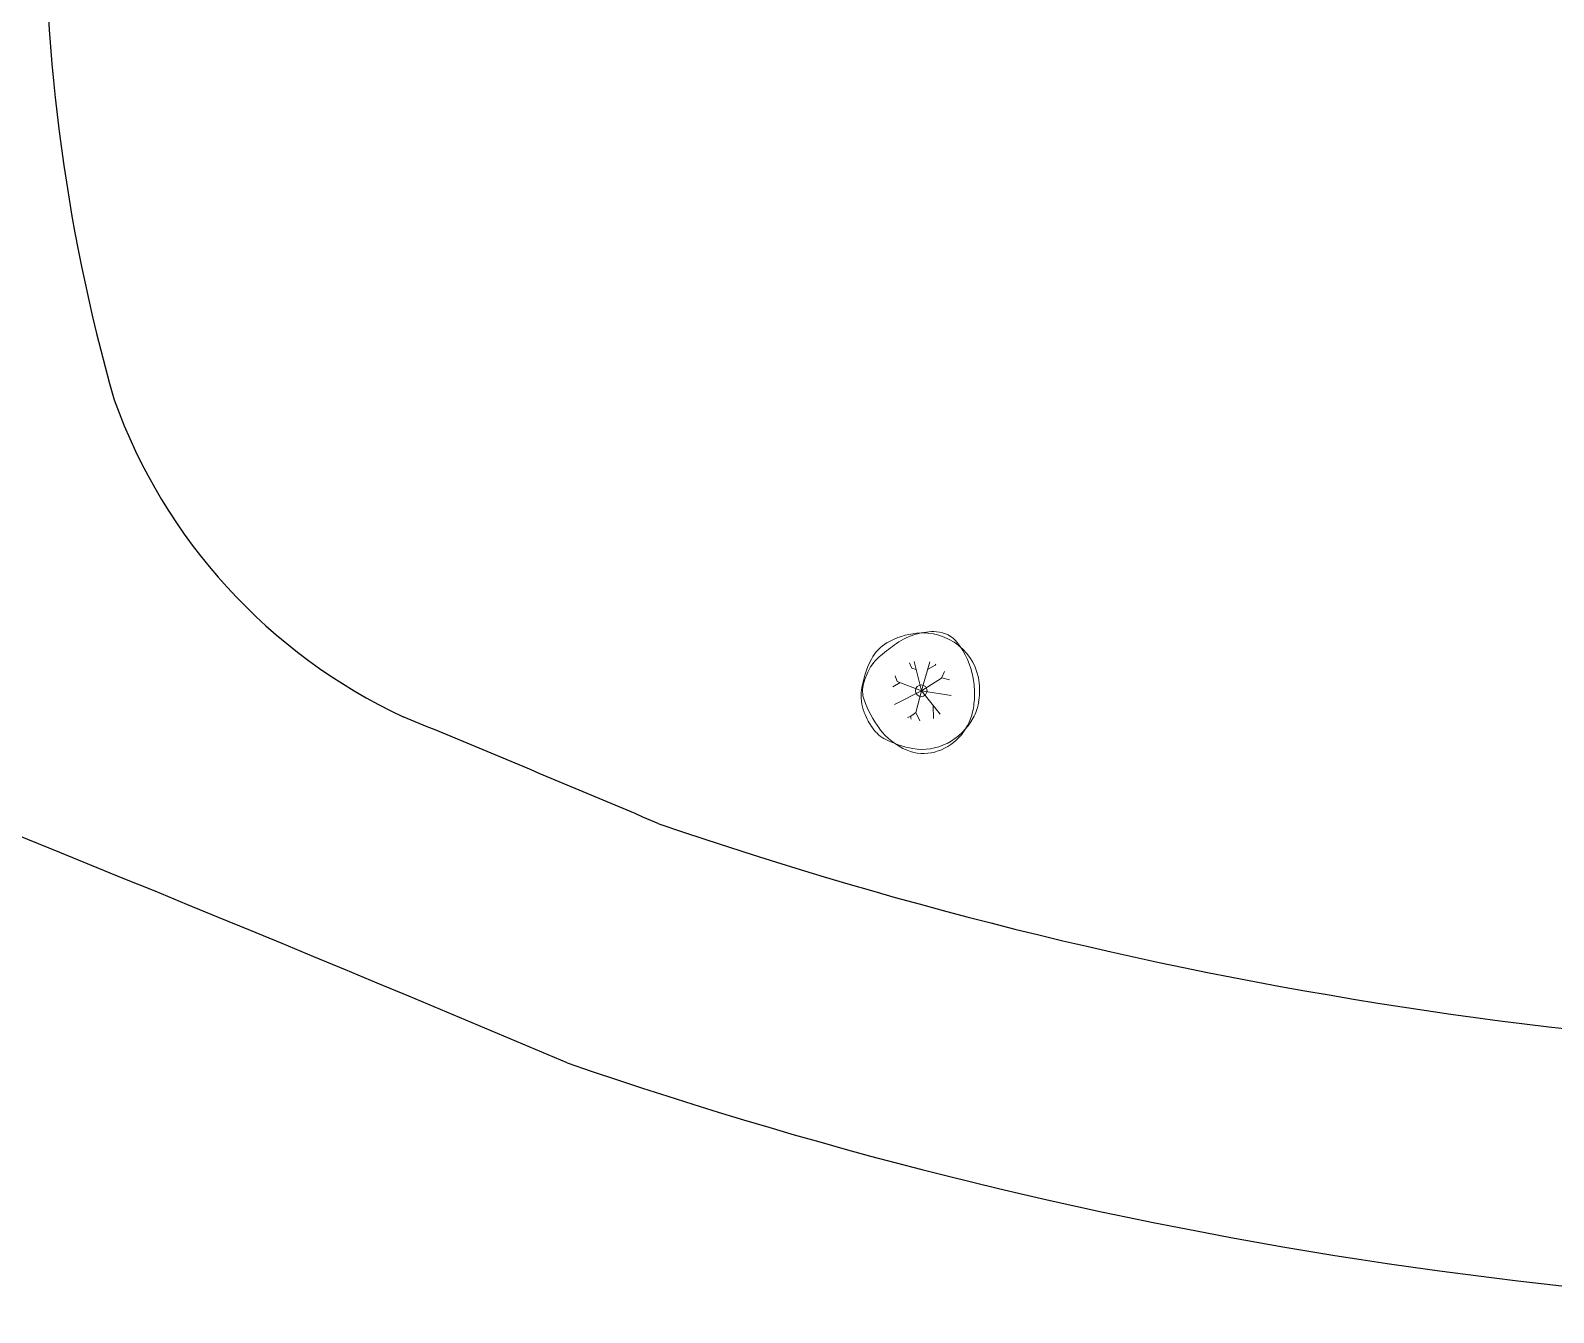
# Model space of a CAD drawing. Extents: x 2080 to 102399, y 2071 to 93424.
# Drawn here: x 81149 to 82220, y 82145 to 83046 of the extents above; entities that cross this region are included whole.
import ezdxf

# ---------------------------------------------------------------- set-up
doc = ezdxf.new("R2010")
doc.units = 0
doc.header["$LTSCALE"] = 20
doc.header["$MEASUREMENT"] = 0
doc.layers.add('road', color=2, linetype='Continuous')
doc.layers.add('tree', color=60, linetype='Continuous', lineweight=0)

# ---------------------------------------------------------------- blocks, each defined once
blk = doc.blocks.new('T3')
at = {"color": 3, "linetype": 'Continuous'}
blk.add_circle((0.007, -0.001), 0.0467, dxfattribs=at)
for centre, radius, start, end in [((-0.101, 0.099), 0.334, 119.9475, 152.2845), ((0.701, -0.924), 1.582, 124.4458, 130.3031), ((0.028, -0.124), 0.591, 95.7743, 119.9478), ((0.129, -0.09), 0.571, 106.3689, 124.4478), ((0.102, -0.001), 0.478, 86.5891, 106.3683), ((0.016, -0.005), 0.472, 51.5393, 95.7734), ((0.117, 0.246), 0.23, 38.2099, 86.5855), ((-0.213, -0.013), 0.65, 9.9831, 38.21), ((0.263, -0.092), 0.745, 152.2851, 172.4004), ((-0.029, -0.064), 0.454, 130.3005, 141.2454), ((0.031, 0.015), 0.447, 6.0223, 51.5393), ((0.231, -0.143), 0.719, 154.9924, 163.7785), ((-0.153, 0.036), 0.295, 141.2444, 154.9906), ((-0.107, -0.042), 0.372, 172.3996, 201.0285), ((-0.253, -0.003), 0.215, 163.7797, 199.3828), ((-0.286, -0.026), 0.724, 358.8883, 9.9833), ((-0.095, 0.001), 0.574, 350.2301, 6.0232), ((0.368, 0.216), 0.873, 199.3819, 216.8466), ((-0.198, -0.028), 0.636, 347.0493, 358.8877), ((0.074, -0.028), 0.403, 331.3474, 350.2303), ((0.161, 0.06), 0.659, 201.0235, 207.8216), ((-0.011, 0.019), 0.5, 296.8801, 331.348), ((-0.019, -0.069), 0.453, 316.7622, 347.0499), ((0.025, -0.011), 0.505, 207.8204, 215.5805), ((-0.149, -0.136), 0.291, 215.5851, 243.3801), ((0.103, 0.017), 0.542, 216.8467, 247.0462), ((0.075, 0.311), 0.791, 243.3844, 260.1468), ((0.025, -0.168), 0.341, 247.0472, 285.3699), ((0.015, -0.033), 0.442, 260.1457, 296.8807), ((0.003, -0.09), 0.422, 285.3686, 316.7631)]:
    blk.add_arc(centre, radius, start, end, dxfattribs=at)
blk = doc.blocks.new('A$C1D8D08D8')
at = {"color": 102}
for p, q in [((-254.5, -392.7), (-259.7, -382.1)), ((-246.1, -395.3), (-254.5, -392.7)), ((-235.3, -439.1), (-250.1, -378.9)), ((-235.3, -439.1), (-217.6, -379.7)), ((-222.4, -395.8), (-207, -386.9)), ((-207, -386.9), (-205.8, -384.6)), ((-193.7, -413.6), (-187.5, -399.7)), ((-278.7, -422.3), (-293.9, -431)), ((-284.7, -420), (-289.2, -408.4)), ((-235.3, -439.1), (-284.7, -420)), ((-235.3, -439.1), (-193.7, -413.6)), ((-193.2, -412.5), (-177.5, -417.1)), ((-177.5, -417.1), (-177.4, -417.1)), ((-235.3, -439.1), (-290.5, -467.2)), ((-235.3, -439.1), (-246.4, -483.8)), ((-235.3, -439.1), (-174.1, -448.7)), ((-235.3, -439.1), (-196.4, -487.3)), ((-257.4, -491.9), (-263.7, -494.2)), ((-246.4, -483.8), (-257.4, -491.9)), ((-257.4, -491.9), (-256, -497.5)), ((-246.4, -483.8), (-238.5, -501)), ((-211.2, -469), (-210.6, -495.9))]:
    blk.add_line(p, q, dxfattribs=at)
at = {"color": 102, "xscale": 253.5657267839997, "yscale": 253.5657267839997, "zscale": 253.5657267839997}
blk.add_blockref('T3', (-237.2, -438.9), dxfattribs=at)

msp = doc.modelspace()

# ---------------------------------------------------------------- linework, layer by layer
at = {"layer": 'road', "linetype": 'Continuous', "ltscale": 0.5}
for centre, radius, start, end in [((82420.636, 83133.528), 1261.575, 161.032582, 195.971547), ((71869.694, 59526.526), 24754.811, 67.0397712, 70.6170669), ((81576.771, 82918.978), 392.107, 199.763234, 245.003201), ((71869.694, 59526.526), 24934.811, 67.0540611, 67.5018726), ((82572.038, 85345.71), 3021.161, 251.04803, 272.15148), ((82572.038, 85345.71), 3201.161, 250.933868, 272.213858)]:
    msp.add_arc(centre, radius, start, end, dxfattribs=at)

# ---------------------------------------------------------------- block references
at = {"layer": 'tree', "linetype": 'Continuous', "ltscale": 0.5, "xscale": 0.3429682936985046, "yscale": 0.3429682936985046, "zscale": 0.3429682936985046}
msp.add_blockref('A$C1D8D08D8', (81856.096, 82732.498), dxfattribs=at)

doc.saveas('drawing.dxf')
